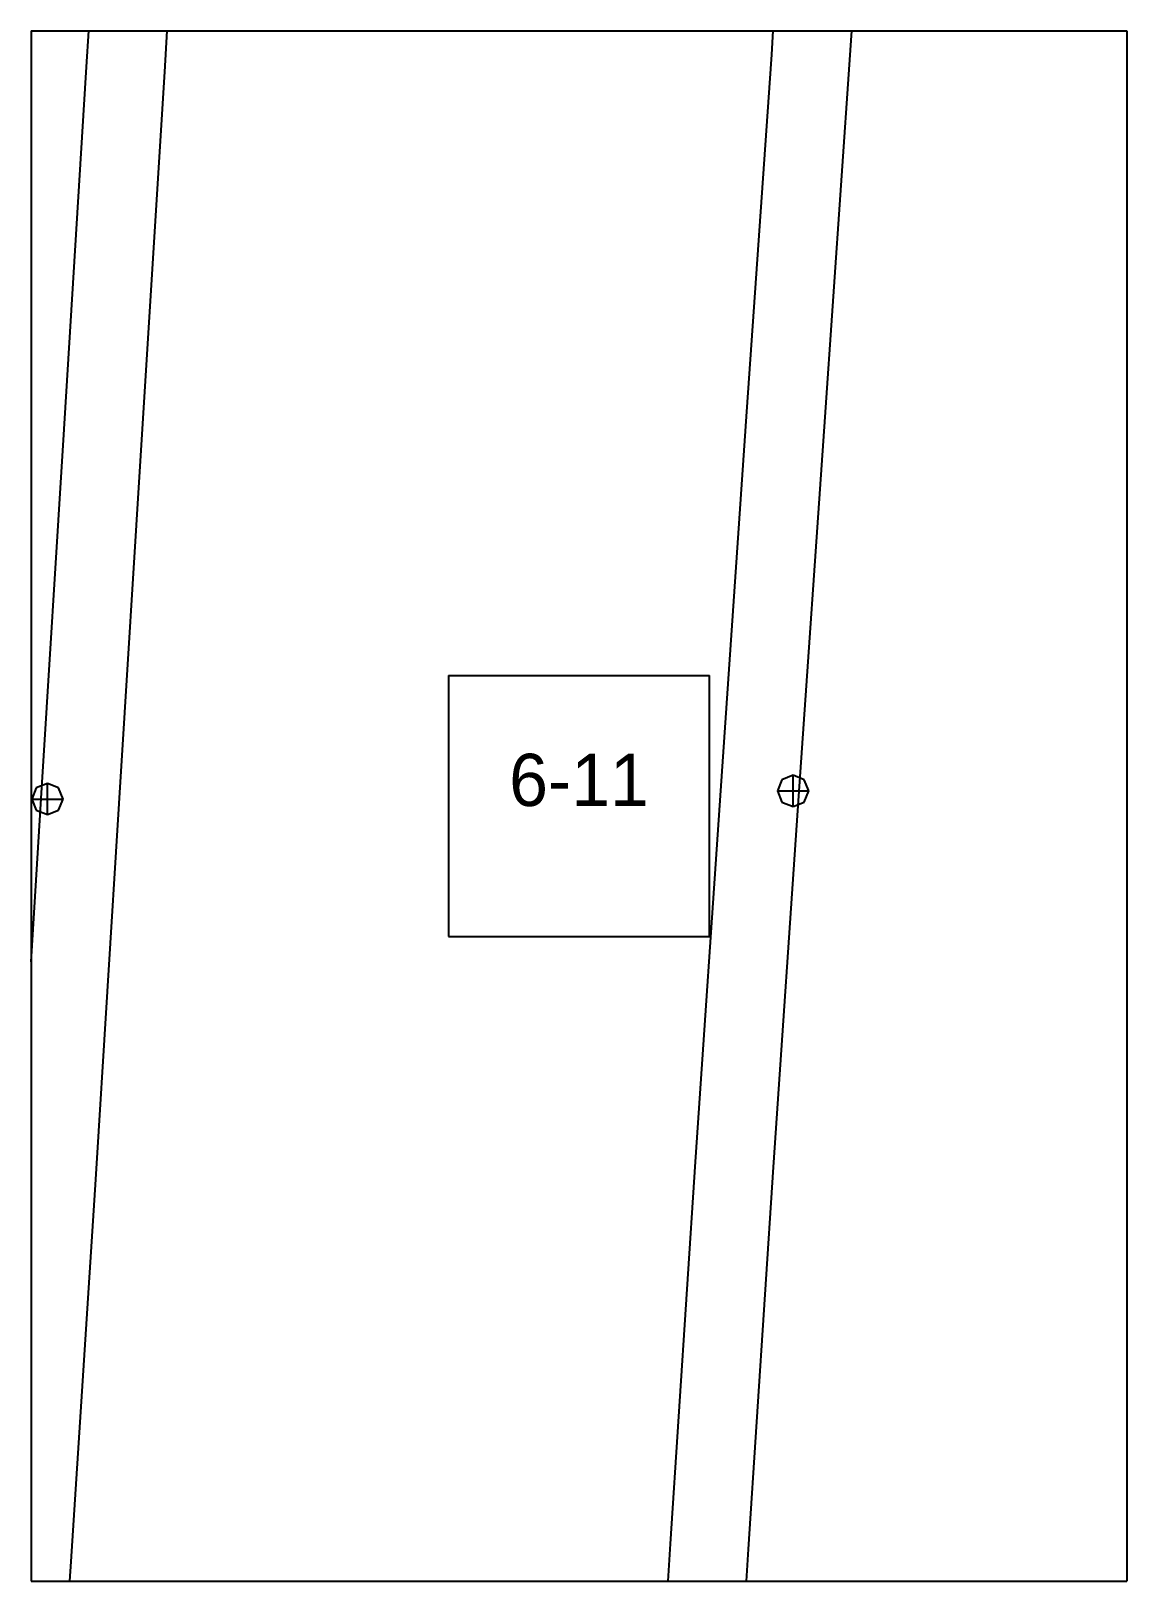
# Paper-space layout 'Plan 6-11' of a CAD drawing. Header units: metres, sheet in millimetres. Extents: x 0 to 210, y 0 to 297.
# The model-space entities are those that its viewports show. They can reach past a viewport. Long polylines and large blocks are cut down to what shows.
import ezdxf
from ezdxf.enums import TextEntityAlignment as Align

# ---------------------------------------------------------------- set-up
doc = ezdxf.new("R2010")
doc.units = ezdxf.units.M
for name, color, linetype in [('default', 7, 'Continuous'), ('TEXTLAYER', 7, 'Continuous'), ('VIEWPORTS', 7, 'Continuous')]:
    doc.layers.add(name, color=color, linetype=linetype)

msp = doc.modelspace()

# ---------------------------------------------------------------- linework, layer by layer
at = {"color": 9}
for p, q in [((2100, -1188), (2100, -1485)), ((2100, -1188), (2100, -1485)), ((2310, -1188), (2310, -1485)), ((2310, -1188), (2310, -1485)), ((1890, -1485), (2100, -1485)), ((1890, -1485), (2100, -1485)), ((2100, -1485), (2310, -1485)), ((2100, -1485), (2100, -1782)), ((2100, -1485), (2310, -1485)), ((2100, -1485), (2100, -1782)), ((2310, -1485), (2520, -1485)), ((2310, -1485), (2310, -1782)), ((2310, -1485), (2520, -1485)), ((2310, -1485), (2310, -1782)), ((2180, -1608.5), (2230, -1608.5)), ((2180, -1608.5), (2180, -1658.5)), ((2230, -1658.5), (2230, -1608.5)), ((2180, -1658.5), (2230, -1658.5)), ((1890, -1782), (2100, -1782)), ((1890, -1782), (2100, -1782)), ((2100, -1782), (2310, -1782)), ((2100, -1782), (2100, -2079)), ((2100, -1782), (2310, -1782)), ((2100, -1782), (2100, -2079)), ((2310, -1782), (2520, -1782)), ((2310, -1782), (2310, -2079)), ((2310, -1782), (2520, -1782)), ((2310, -1782), (2310, -2079))]:
    msp.add_line(p, q, dxfattribs=at)
at = {"layer": 'default', "color": 7, "linetype": 'Continuous'}
for p, q in [((2241.92, -1489.5), (2246.64, -1421.7)), ((2110.65, -1491.89), (2114.84, -1424.06)), ((2125.62, -1492.82), (2129.81, -1424.99)), ((2256.88, -1490.54), (2261.6, -1422.74)), ((2237.12, -1558.88), (2241.92, -1489.5)), ((2252.08, -1559.91), (2256.88, -1490.54)), ((2106.34, -1561.29), (2110.65, -1491.89)), ((2121.32, -1562.22), (2125.62, -1492.82)), ((2232.25, -1629.65), (2237.12, -1558.88)), ((2101.95, -1632.09), (2106.34, -1561.29)), ((2116.92, -1633.02), (2121.32, -1562.22)), ((2247.21, -1630.68), (2252.08, -1559.91)), ((2101.02, -1630.04), (2100.14, -1632.16)), ((2103.14, -1629.16), (2101.02, -1630.04)), ((2105.26, -1630.04), (2103.14, -1629.16)), ((2103.14, -1635.16), (2103.14, -1629.16)), ((2106.14, -1632.16), (2105.26, -1630.04)), ((2227.32, -1701.69), (2232.25, -1629.65)), ((2243.89, -1628.5), (2243.02, -1630.62)), ((2246.02, -1627.62), (2243.89, -1628.5)), ((2248.14, -1628.5), (2246.02, -1627.62)), ((2246.02, -1633.62), (2246.02, -1627.62)), ((2249.02, -1630.62), (2248.14, -1628.5)), ((2097.46, -1704.14), (2101.95, -1632.09)), ((2100.14, -1632.16), (2106.14, -1632.16)), ((2100.14, -1632.16), (2101.02, -1634.29)), ((2105.26, -1634.29), (2106.14, -1632.16)), ((2112.43, -1705.08), (2116.92, -1633.02)), ((2242.29, -1702.71), (2247.21, -1630.68)), ((2243.02, -1630.62), (2243.89, -1632.74)), ((2243.02, -1630.62), (2249.02, -1630.62)), ((2243.89, -1632.74), (2246.02, -1633.62)), ((2246.02, -1633.62), (2248.14, -1632.74)), ((2248.14, -1632.74), (2249.02, -1630.62)), ((2101.02, -1634.29), (2103.14, -1635.16)), ((2103.14, -1635.16), (2105.26, -1634.29)), ((2222.51, -1774.87), (2227.32, -1701.69)), ((2237.48, -1775.88), (2242.29, -1702.71)), ((2107.69, -1778.25), (2112.43, -1705.08)), ((2217.83, -1849.01), (2222.51, -1774.87)), ((2232.8, -1850.02), (2237.48, -1775.88)), ((2102.71, -1852.37), (2107.69, -1778.25))]:
    msp.add_line(p, q, dxfattribs=at)

# ---------------------------------------------------------------- texts
at = {"layer": 'TEXTLAYER', "color": 1}
msp.add_text('6-11', height=10, dxfattribs=at).set_placement((2205, -1633.5), align=Align.CENTER)

psp = doc.layouts.new('Plan 6-11')

# ---------------------------------------------------------------- viewports
at = {"layer": 'VIEWPORTS'}
psp.add_viewport(center=(105, 148.5), size=(210, 297), view_center_point=(2205, -1633.5), view_height=297, dxfattribs=at)

doc.saveas('drawing.dxf')
